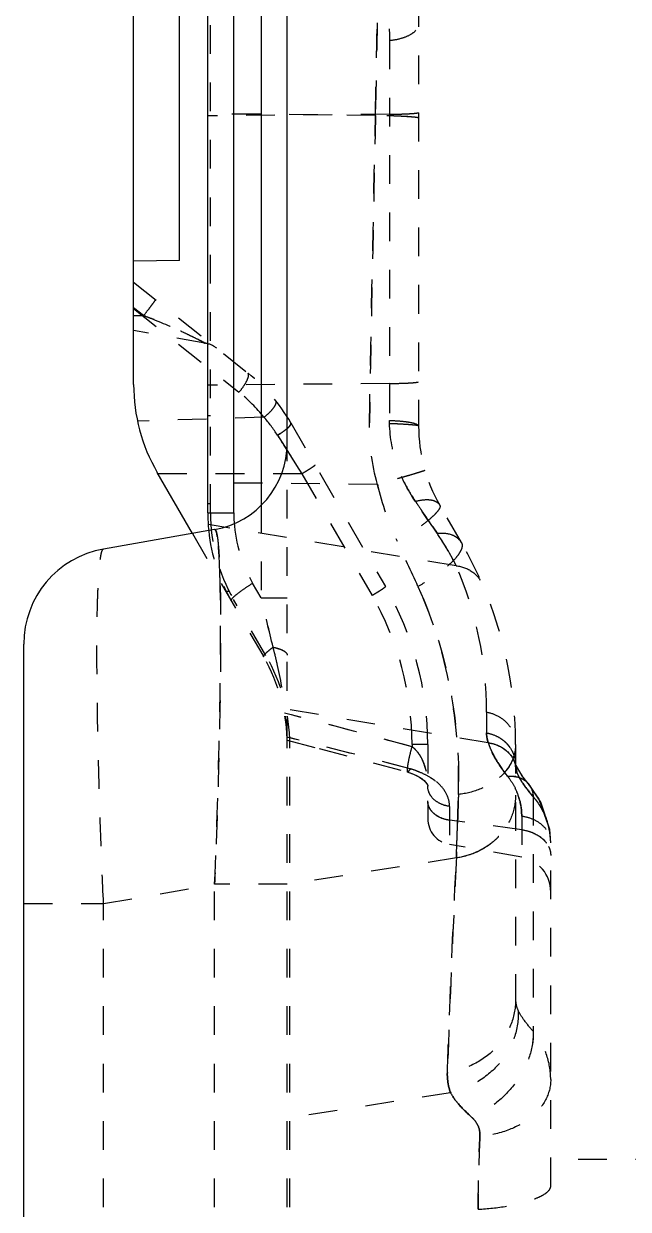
# Model space of a CAD drawing. Header units: millimetres. Extents: x -569 to 1807, y -7664 to 1724.
# Drawn here: x 613.1 to 647.5, y -2593.7 to -2526.2 of the extents above; entities that cross this region are included whole.
import ezdxf

# ---------------------------------------------------------------- set-up
doc = ezdxf.new("R2010")
doc.units = ezdxf.units.MM
doc.header["$LTSCALE"] = 16.335
doc.linetypes.add('HIDDEN', pattern=[0.2, 0.1, -0.1])
doc.layers.get('0').update_dxf_attribs({"linetype": 'CONTINUOUS'})
doc.layers.add('DEFAULT_2', color=8, linetype='HIDDEN')

msp = doc.modelspace()

# ---------------------------------------------------------------- linework, layer by layer
at = {"color": 7, "linetype": 'Continuous'}
for p, q in [((628.109, -2550.072), (628.109, -2239.753)), ((623.587, -2554.056), (623.587, -2254.395)), ((621.979, -2539.676), (621.979, -2507.968)), ((619.366, -2546.745), (619.366, -2508.348)), ((625.069, -2554.056), (625.069, -2511.34)), ((626.627, -2511.209), (626.627, -2553.548)), ((621.979, -2539.676), (619.366, -2539.721)), ((622.72, -2555.235), (620.705, -2551.745)), ((623.587, -2554.056), (625.069, -2554.056)), ((623.977, -2554.996), (617.654, -2556.111)), ((613.109, -2609.787), (613.109, -2561.528))]:
    msp.add_line(p, q, dxfattribs=at)
for centre, radius, start, end in [((629.366, -2546.745), 10, 180, 210), ((623.109, -2550.072), 5, 280, 0), ((633.587, -2554.056), 10, 180, 185.86421), ((633.057, -2554.055), 7.988, 180.00467, 183.78786), ((618.609, -2561.528), 5.5, 100, 180)]:
    msp.add_arc(centre, radius, start, end, dxfattribs=at)
at = {"layer": 'DEFAULT_2', "color": 8, "linetype": 'HIDDEN'}
for p, q in [((623.737, -2554.056), (623.737, -2523.289)), ((635.587, -2524.742), (635.587, -2549.109)), ((633.934, -2527.149), (633.934, -2548.79)), ((633.127, -2531.42), (623.587, -2531.332)), ((633.934, -2531.357), (623.587, -2531.453)), ((619.366, -2540.921), (625.878, -2546.099)), ((619.931, -2542.824), (619.366, -2542.374)), ((619.366, -2542.42), (625.36, -2547.186)), ((619.366, -2542.806), (619.931, -2542.824)), ((623.426, -2544.381), (619.366, -2543.665)), ((633.934, -2546.687), (623.587, -2546.782)), ((626.784, -2548.604), (619.587, -2548.836)), ((623.737, -2548.531), (623.587, -2548.531)), ((628.316, -2548.927), (633.698, -2558.248)), ((627.554, -2549.632), (627.951, -2550.26)), ((628.109, -2609.913), (628.109, -2550.072)), ((627.951, -2550.26), (628.049, -2550.414)), ((628.049, -2550.414), (628.109, -2550.51)), ((628.109, -2550.51), (628.643, -2551.356)), ((628.643, -2551.356), (628.936, -2551.82)), ((628.936, -2551.82), (620.748, -2551.82)), ((628.936, -2551.82), (632.936, -2558.748)), ((633.239, -2552.427), (623.587, -2552.338)), ((623.737, -2553.531), (623.587, -2553.531)), ((626.627, -2553.548), (626.627, -2558.898)), ((638.028, -2555.748), (636.792, -2553.609)), ((637.731, -2557.062), (623.609, -2554.722)), ((622.72, -2555.235), (626.769, -2562.248)), ((636.392, -2554.845), (636.643, -2555.216)), ((626.627, -2558.898), (626.141, -2558.056)), ((624.303, -2558.669), (624.3, -2558.522)), ((624.812, -2558.531), (624.644, -2558.531)), ((626.899, -2562.173), (625.056, -2558.981)), ((626.627, -2558.898), (628.109, -2558.898)), ((639.552, -2567.141), (627.899, -2565.211)), ((628.109, -2565.492), (627.946, -2565.45)), ((628.422, -2565.572), (628.109, -2565.492)), ((628.536, -2565.602), (628.422, -2565.572)), ((639.456, -2565.397), (639.456, -2566.581)), ((628.1, -2566.815), (628.212, -2566.844)), ((628.106, -2566.999), (630.014, -2567.494)), ((628.259, -2609.913), (628.259, -2567.248)), ((629.929, -2567.472), (633.084, -2568.306)), ((636.109, -2567.248), (635.214, -2567.248)), ((635.214, -2567.248), (635.214, -2567.37)), ((636.109, -2567.248), (636.109, -2571.456)), ((641.109, -2567.248), (641.109, -2581.785)), ((632.999, -2568.283), (634.976, -2568.817)), ((635.11, -2568.626), (634.976, -2568.817)), ((634.976, -2568.817), (635.294, -2568.924)), ((635.294, -2568.924), (635.646, -2569.099)), ((641.101, -2568.357), (641.104, -2568.365)), ((641.104, -2568.365), (641.189, -2568.835)), ((635.646, -2569.099), (635.909, -2569.296)), ((635.909, -2569.296), (636.058, -2569.473)), ((636.058, -2569.473), (636.104, -2569.578)), ((636.104, -2569.578), (636.109, -2569.616)), ((636.107, -2569.589), (636.109, -2569.616)), ((641.831, -2569.463), (641.836, -2569.468)), ((642.109, -2570.215), (642.109, -2583.562)), ((637.349, -2570.764), (637.349, -2572.934)), ((641.456, -2572.092), (637.349, -2571.552)), ((641.456, -2571.311), (641.456, -2573.658)), ((641.456, -2573.658), (637.349, -2572.934)), ((637.763, -2573.011), (637.766, -2572.931)), ((643.109, -2592.386), (643.109, -2572.844)), ((637.737, -2573.698), (628.109, -2575.211)), ((617.654, -2576.3), (623.977, -2575.185)), ((628.109, -2575.185), (623.977, -2575.185)), ((623.977, -2609.913), (623.977, -2575.185)), ((613.109, -2576.3), (617.654, -2576.3)), ((617.654, -2609.913), (617.654, -2576.3)), ((637.407, -2587.063), (628.109, -2588.524)), ((705.107, -2590.863), (643.109, -2590.863))]:
    msp.add_line(p, q, dxfattribs=at)
for points in [[(634.976, -2568.817), (635.116, -2568.859), (635.472, -2569.004), (635.763, -2569.177)], [(641.101, -2568.357), (641.108, -2568.405), (641.108, -2568.411)], [(641.101, -2568.357), (641.109, -2568.413), (641.109, -2568.431)], [(641.832, -2569.463), (641.469, -2569), (641.136, -2568.444), (641.104, -2568.365)], [(641.493, -2569.033), (641.144, -2568.461), (641.104, -2568.366)], [(635.763, -2569.177), (635.971, -2569.359), (636.077, -2569.506), (636.107, -2569.589)], [(643.109, -2572.841), (643.051, -2572.079), (642.546, -2570.524), (641.836, -2569.468)], [(643.109, -2572.84), (643.042, -2572.018), (642.448, -2570.343), (641.837, -2569.469)]]:
    msp.add_lwpolyline(points, dxfattribs=at)
for centre, radius, start, end in [((612.358, -2563.646), 22.157, 68.48719, 70.01401), ((623.165, -2545.858), 1.5, 51.51746, 80), ((619.655, -2553.927), 10, 29.99999, 51.51719), ((619.76, -2554.231), 9, 38.69772, 51.5172), ((620.627, -2554.019), 8.2, 32.34667, 41.33114), ((644.587, -2549.109), 9, 180, 210), ((625.452, -2545.968), 4.225, 299.83972, 302.93381), ((649.533, -2548.587), 16.741, 193.26213, 205.01458), ((649.474, -2548.607), 16.678, 193.24014, 205.03654), ((642.762, -2548.37), 8.909, 206.28665, 214.3605), ((15.661, -2975.908), 750.067, 34.116157, 34.284036), ((633.587, -2554.056), 9.85, 180, 210), ((633.067, -2554.057), 7.998, 183.78786, 210.00257), ((633.587, -2554.056), 10, 185.86421, 210), ((622.411, -2564.858), 17.19, 30.20118, 34.11685), ((622.66, -2564.703), 16.898, 26.88514, 34.15636), ((316.84, -2703.705), 350.338, 24.5322, 24.99652), ((356.906, -2685.222), 306.214, 24.49876, 25.02998), ((618.109, -2567.248), 23, 0, 30), ((622.84, -2564.609), 16.694, 26.876, 29.03016), ((618.468, -2565.393), 20.988, 359.99982, 23.38772), ((561.242, -2559.532), 63.066, 1.52307, 1.77306), ((544.316, -2559.962), 79.998, 1.0316, 1.50841), ((523.495, -2560.329), 100.822, 0.74298, 0.94307), ((618.214, -2567.248), 17, 0.00011, 29.9999), ((618.109, -2567.248), 18, 0.00001, 29.99999), ((618.426, -2565.407), 21.032, 18.26694, 19.22505), ((154.794, -2674.59), 485.809, 13.43681, 13.77696), ((161.535, -2672.958), 478.874, 13.43434, 13.77942), ((618.109, -2567.248), 10, 0, 30), ((618.109, -2567.248), 10.15, 0, 30), ((592.8, -2570.714), 35.663, 13.99081, 14.63912), ((596.532, -2569.787), 31.818, 13.03385, 13.99524), ((498.494, -3070.215), 521.1, 74.78937, 75.61587), ((499.704, -3065.681), 516.408, 74.78703, 75.55347), ((489.277, -3118.689), 569.066, 75.15128, 75.88027), ((489.429, -3118.092), 568.45, 75.15067, 75.8688), ((639.459, -2568.906), 1.731, 18.48614, 30.1086), ((633.935, -2573.056), 4.583, 70.45235, 75.14775), ((632.852, -2569.454), 3.24, 14.79811, 19.6139), ((648.133, -2563.126), 9.539, 214.98545, 216.77216), ((648.639, -2562.752), 10.169, 216.75605, 217.05368), ((649.008, -2562.472), 10.632, 217.06002, 218.22985), ((639.395, -2568.432), 1.714, 0.00349, 2.44432), ((640.841, -2570.578), 1.535, 79.21058, 82.55924), ((640.992, -2570.181), 1.105, 40.5342, 51.19937), ((153.576, -2556.439), 484.471, 358.15098, 358.38604), ((637.844, -2571.338), 3.621, 25.28524, 26.2145), ((637.927, -2571.3), 3.529, 14.08302, 25.30423), ((637.609, -2571.456), 1.5, 180.00001, 260), ((327.81, -2562.066), 310.146, 357.99228, 358.15141), ((427.198, -2565.586), 210.695, 357.79348, 357.98051), ((641.109, -2575.628), 2, 0, 80)]:
    msp.add_arc(centre, radius, start, end, dxfattribs=at)
for points, knots in [([(632.992, -2523.386), (633.263, -2523.876), (633.758, -2525.094), (633.934, -2526.405), (633.934, -2527.149)], [0, 0, 0, 0, 0.429575, 1, 1, 1, 1]), ([(633.236, -2526.16), (633.226, -2526.573), (633.188, -2528.326), (633.156, -2530.079), (633.127, -2531.42)], [0, 0, 0, 0, 0.235255, 1, 1, 1, 1]), ([(633.127, -2531.42), (633.137, -2530.965), (633.173, -2529.211), (633.206, -2527.458), (633.236, -2526.16)], [0, 0, 0, 0, 0.259739, 1, 1, 1, 1]), ([(633.934, -2527.149), (634.154, -2527.13), (634.563, -2527.062), (635.093, -2526.861), (635.471, -2526.584), (635.587, -2526.319), (635.587, -2526.202)], [0, 0, 0, 0, 0.324744, 0.606595, 0.82829, 1, 1, 1, 1]), ([(635.587, -2531.573), (635.587, -2531.568), (635.566, -2531.56), (635.536, -2531.552), (635.477, -2531.542), (635.361, -2531.528), (635.162, -2531.51), (634.867, -2531.489), (634.504, -2531.47), (634.083, -2531.451), (633.617, -2531.434), (633.293, -2531.424), (633.127, -2531.42)], [0, 0, 0, 0, 0.005975, 0.020281, 0.04339, 0.075269, 0.164549, 0.28531, 0.434063, 0.606413, 0.797311, 1, 1, 1, 1]), ([(635.407, -2531.534), (635.114, -2531.499), (634.353, -2531.461), (633.592, -2531.432), (633.127, -2531.42)], [0, 0, 0, 0, 0.387973, 1, 1, 1, 1]), ([(633.934, -2531.357), (634.152, -2531.355), (634.465, -2531.35), (634.859, -2531.335), (635.104, -2531.323), (635.299, -2531.309), (635.453, -2531.294), (635.529, -2531.278), (635.587, -2531.266), (635.587, -2531.254)], [0, 0, 0, 0, 0.392901, 0.564947, 0.713458, 0.834076, 0.923371, 0.978663, 1, 1, 1, 1]), ([(635.523, -2531.28), (635.539, -2531.277), (635.558, -2531.273), (635.587, -2531.261), (635.587, -2531.254)], [0, 0, 0, 0, 0.704123, 1, 1, 1, 1]), ([(620.604, -2541.906), (620.606, -2541.907), (620.602, -2541.917), (620.591, -2541.939), (620.557, -2541.991), (620.502, -2542.071), (620.422, -2542.181), (620.322, -2542.315), (620.157, -2542.533), (620.024, -2542.705), (619.931, -2542.824)], [0, 0, 0, 0, 0.005641, 0.019646, 0.07366, 0.161503, 0.281087, 0.429104, 0.601981, 1, 1, 1, 1]), ([(619.931, -2542.824), (620.601, -2543.067), (621.778, -2543.564), (622.926, -2544.123), (623.426, -2544.381)], [0, 0, 0, 0, 0.558952, 1, 1, 1, 1]), ([(623.426, -2544.381), (623.584, -2544.463), (622.869, -2544.098), (622.593, -2543.966), (622.012, -2543.687), (621.343, -2543.385), (620.77, -2543.146), (620.483, -2543.033)], [0, 0, 0, 0, 0.16495, 0.294756, 0.431855, 0.714421, 1, 1, 1, 1]), ([(625.36, -2547.186), (625.455, -2547.078), (625.623, -2546.86), (625.793, -2546.583), (625.881, -2546.374), (625.918, -2546.243), (625.917, -2546.13), (625.878, -2546.099)], [0, 0, 0, 0, 0.345406, 0.656193, 0.78144, 0.880486, 1, 1, 1, 1]), ([(633.934, -2546.687), (634.152, -2546.685), (634.465, -2546.679), (634.859, -2546.665), (635.104, -2546.653), (635.299, -2546.638), (635.453, -2546.624), (635.529, -2546.607), (635.587, -2546.595), (635.587, -2546.584)], [0, 0, 0, 0, 0.392901, 0.564947, 0.713458, 0.834076, 0.923371, 0.978663, 1, 1, 1, 1]), ([(626.784, -2548.604), (626.895, -2548.521), (627.094, -2548.351), (627.304, -2548.123), (627.421, -2547.944), (627.479, -2547.822), (627.492, -2547.714), (627.46, -2547.674)], [0, 0, 0, 0, 0.345161, 0.651471, 0.774965, 0.873722, 1, 1, 1, 1]), ([(628.316, -2548.927), (628.335, -2548.961), (628.276, -2549.091), (628.121, -2549.239), (627.868, -2549.442), (627.666, -2549.568), (627.554, -2549.632)], [0, 0, 0, 0, 0.110127, 0.327297, 0.638685, 1, 1, 1, 1]), ([(628.133, -2549.224), (628.145, -2549.213), (628.188, -2549.172), (628.229, -2549.129), (628.256, -2549.095)], [0, 0, 0, 0, 0.278511, 1, 1, 1, 1]), ([(628.256, -2549.095), (628.28, -2549.065), (628.316, -2549.016), (628.327, -2548.947), (628.316, -2548.927)], [0, 0, 0, 0, 0.625575, 1, 1, 1, 1]), ([(635.587, -2549.109), (635.587, -2549.103), (635.564, -2549.093), (635.529, -2549.084), (635.462, -2549.073), (635.33, -2549.056), (635.103, -2549.035), (634.769, -2549.012), (634.356, -2548.99), (633.877, -2548.969), (633.348, -2548.95), (632.98, -2548.939), (632.79, -2548.934)], [0, 0, 0, 0, 0.00603, 0.020357, 0.043474, 0.075358, 0.164636, 0.285387, 0.434125, 0.606456, 0.797333, 1, 1, 1, 1]), ([(635.408, -2553.398), (634.961, -2552.743), (634.21, -2551.27), (633.934, -2549.628), (633.934, -2548.79)], [0, 0, 0, 0, 0.486042, 1, 1, 1, 1]), ([(633.934, -2548.79), (634.152, -2548.796), (634.549, -2548.818), (635.061, -2548.882), (635.391, -2548.959), (635.548, -2549.036), (635.587, -2549.087), (635.587, -2549.109)], [0, 0, 0, 0, 0.379609, 0.692196, 0.901646, 0.962922, 1, 1, 1, 1]), ([(627.554, -2549.632), (627.668, -2549.812), (628.129, -2550.541), (628.59, -2551.271), (628.936, -2551.82)], [0, 0, 0, 0, 0.247377, 1, 1, 1, 1]), ([(628.936, -2551.82), (629.038, -2551.76), (629.184, -2551.673), (629.368, -2551.559), (629.482, -2551.486), (629.572, -2551.425), (629.643, -2551.376), (629.675, -2551.347), (629.701, -2551.325), (629.697, -2551.32)], [0, 0, 0, 0, 0.386999, 0.559676, 0.709374, 0.831577, 0.922109, 0.978408, 1, 1, 1, 1]), ([(635.949, -2551.636), (635.95, -2551.641), (635.924, -2551.647), (635.897, -2551.662), (635.831, -2551.682), (635.748, -2551.71), (635.639, -2551.744), (635.45, -2551.801), (635.162, -2551.886), (634.762, -2552.001), (634.297, -2552.133), (633.782, -2552.277), (633.424, -2552.376), (633.239, -2552.427)], [0, 0, 0, 0, 0.004855, 0.018686, 0.041496, 0.073171, 0.113536, 0.162231, 0.282981, 0.431933, 0.604715, 0.796311, 1, 1, 1, 1]), ([(635.949, -2551.636), (635.95, -2551.641), (635.924, -2551.647), (635.897, -2551.662), (635.831, -2551.682), (635.748, -2551.71), (635.639, -2551.744), (635.45, -2551.801), (635.162, -2551.886), (634.762, -2552.001), (634.297, -2552.133), (633.782, -2552.277), (633.424, -2552.376), (633.239, -2552.427)], [0, 0, 0, 0, 0.004857, 0.018688, 0.041499, 0.073173, 0.113538, 0.162234, 0.282983, 0.431934, 0.604716, 0.796311, 1, 1, 1, 1]), ([(635.408, -2553.398), (635.56, -2553.354), (635.849, -2553.294), (636.257, -2553.291), (636.589, -2553.385), (636.746, -2553.529), (636.792, -2553.609)], [0, 0, 0, 0, 0.3194, 0.592092, 0.814055, 1, 1, 1, 1]), ([(635.408, -2553.398), (635.453, -2553.465), (635.633, -2553.728), (635.812, -2553.992), (635.945, -2554.188)], [0, 0, 0, 0, 0.255021, 1, 1, 1, 1]), ([(636.792, -2553.609), (636.814, -2553.646), (636.805, -2553.77), (636.689, -2553.947), (636.49, -2554.172), (636.2, -2554.432), (635.83, -2554.723), (635.219, -2555.153), (634.717, -2555.462), (634.363, -2555.665)], [0, 0, 0, 0, 0.039485, 0.102166, 0.19393, 0.313882, 0.459169, 0.625604, 1, 1, 1, 1]), ([(635.945, -2554.188), (635.983, -2554.244), (636.132, -2554.463), (636.281, -2554.682), (636.392, -2554.845)], [0, 0, 0, 0, 0.255746, 1, 1, 1, 1]), ([(623.977, -2554.996), (624.014, -2554.99), (624.062, -2555.087), (624.092, -2555.199), (624.126, -2555.364), (624.155, -2555.57), (624.195, -2555.941), (624.236, -2556.519), (624.273, -2557.35), (624.3, -2558.357), (624.316, -2559.53), (624.323, -2561.394), (624.3, -2564.039), (624.232, -2567.511), (624.125, -2571.275), (624.03, -2573.866), (623.977, -2575.185)], [0, 0, 0, 0, 0.00548, 0.011261, 0.019297, 0.029634, 0.042278, 0.074443, 0.115639, 0.165537, 0.223714, 0.289596, 0.441765, 0.615748, 0.804351, 1, 1, 1, 1]), ([(624.133, -2555.417), (624.116, -2555.308), (624.088, -2555.17), (624.036, -2555.025), (623.993, -2554.994), (623.977, -2554.996)], [0, 0, 0, 0, 0.712501, 0.898878, 1, 1, 1, 1]), ([(624.278, -2557.581), (624.264, -2557.145), (624.233, -2556.423), (624.176, -2555.701), (624.133, -2555.417)], [0, 0, 0, 0, 0.603154, 1, 1, 1, 1]), ([(636.643, -2555.216), (636.923, -2555.183), (637.348, -2555.208), (637.81, -2555.464), (637.97, -2555.648), (638.028, -2555.748)], [0, 0, 0, 0, 0.541697, 0.778243, 1, 1, 1, 1]), ([(636.643, -2555.216), (636.923, -2555.183), (637.348, -2555.208), (637.81, -2555.464), (637.97, -2555.648), (638.028, -2555.748)], [0, 0, 0, 0, 0.541694, 0.778241, 1, 1, 1, 1]), ([(617.654, -2576.3), (617.595, -2574.99), (617.491, -2572.422), (617.373, -2568.691), (617.299, -2565.252), (617.274, -2562.629), (617.282, -2560.775), (617.299, -2559.599), (617.329, -2558.583), (617.369, -2557.738), (617.42, -2557.068), (617.479, -2556.582), (617.54, -2556.288), (617.599, -2556.151), (617.636, -2556.114), (617.654, -2556.111)], [0, 0, 0, 0, 0.194223, 0.380979, 0.553089, 0.704017, 0.769675, 0.827928, 0.878254, 0.920199, 0.953423, 0.977693, 0.992952, 0.997352, 1, 1, 1, 1]), ([(638.028, -2555.748), (638.061, -2555.806), (638.084, -2555.97), (637.989, -2556.228), (637.794, -2556.522), (637.499, -2556.848), (637.113, -2557.196), (636.472, -2557.691), (635.933, -2558.029), (635.552, -2558.243)], [0, 0, 0, 0, 0.054395, 0.125583, 0.220791, 0.34057, 0.482786, 0.643628, 1, 1, 1, 1]), ([(637.731, -2557.062), (638.05, -2557.097), (638.674, -2557.319), (639.097, -2557.835), (639.22, -2558.119)], [0, 0, 0, 0, 0.50917, 1, 1, 1, 1]), ([(637.731, -2557.062), (638.05, -2557.097), (638.674, -2557.319), (639.097, -2557.835), (639.22, -2558.119)], [0, 0, 0, 0, 0.509171, 1, 1, 1, 1]), ([(624.926, -2559.056), (624.918, -2559.041), (624.93, -2558.986), (625.026, -2558.862), (625.262, -2558.653), (625.652, -2558.369), (625.966, -2558.165), (626.141, -2558.056)], [0, 0, 0, 0, 0.032872, 0.091775, 0.299437, 0.613657, 1, 1, 1, 1]), ([(624.926, -2559.056), (624.918, -2559.041), (624.93, -2558.986), (625.026, -2558.862), (625.262, -2558.653), (625.652, -2558.369), (625.966, -2558.165), (626.141, -2558.056)], [0, 0, 0, 0, 0.032872, 0.091776, 0.299438, 0.613658, 1, 1, 1, 1]), ([(632.936, -2558.748), (633.038, -2558.689), (633.184, -2558.601), (633.368, -2558.488), (633.483, -2558.414), (633.572, -2558.354), (633.644, -2558.304), (633.675, -2558.275), (633.701, -2558.254), (633.698, -2558.248)], [0, 0, 0, 0, 0.386999, 0.559676, 0.709373, 0.831576, 0.922108, 0.978408, 1, 1, 1, 1]), ([(635.552, -2558.243), (636.462, -2560.236), (637.636, -2564.166), (637.907, -2568.229), (637.855, -2570.084)], [0, 0, 0, 0, 0.541489, 1, 1, 1, 1]), ([(637.855, -2570.084), (637.907, -2568.229), (637.636, -2564.166), (636.462, -2560.236), (635.552, -2558.243)], [0, 0, 0, 0, 0.458511, 1, 1, 1, 1]), ([(623.977, -2575.185), (624.098, -2572.179), (624.238, -2567.866), (624.321, -2562.477), (624.322, -2560.095), (624.308, -2559.021)], [0, 0, 0, 0, 0.558155, 0.800693, 1, 1, 1, 1]), ([(626.769, -2562.248), (626.757, -2562.226), (626.794, -2562.14), (626.896, -2562.033), (627.075, -2561.873), (627.221, -2561.762), (627.305, -2561.701)], [0, 0, 0, 0, 0.097288, 0.295293, 0.601286, 1, 1, 1, 1]), ([(626.769, -2562.248), (626.757, -2562.226), (626.794, -2562.14), (626.896, -2562.033), (627.075, -2561.873), (627.221, -2561.762), (627.305, -2561.701)], [0, 0, 0, 0, 0.097288, 0.295293, 0.601286, 1, 1, 1, 1]), ([(628.109, -2567.248), (628.109, -2566.321), (627.949, -2564.446), (627.544, -2562.615), (627.305, -2561.701)], [0, 0, 0, 0, 0.495481, 1, 1, 1, 1]), ([(627.305, -2561.701), (627.419, -2561.725), (627.625, -2561.779), (627.908, -2561.889), (628.109, -2562.044), (628.109, -2562.154)], [0, 0, 0, 0, 0.36454, 0.654516, 1, 1, 1, 1]), ([(627.305, -2561.701), (627.452, -2561.732), (627.698, -2561.798), (627.935, -2561.911), (628.014, -2561.981)], [0, 0, 0, 0, 0.585942, 1, 1, 1, 1]), ([(639.456, -2565.397), (639.683, -2565.435), (640.124, -2565.585), (640.668, -2566.009), (641.025, -2566.587), (641.109, -2567.03), (641.109, -2567.248)], [0, 0, 0, 0, 0.256714, 0.509318, 0.756608, 1, 1, 1, 1]), ([(639.456, -2566.581), (639.683, -2566.619), (640.124, -2566.769), (640.668, -2567.193), (641.025, -2567.771), (641.109, -2568.214), (641.109, -2568.432)], [0, 0, 0, 0, 0.256714, 0.509318, 0.756608, 1, 1, 1, 1]), ([(639.552, -2567.141), (639.536, -2567.094), (639.483, -2566.912), (639.456, -2566.722), (639.456, -2566.581)], [0, 0, 0, 0, 0.260908, 1, 1, 1, 1]), ([(639.456, -2566.581), (639.456, -2566.627), (639.465, -2566.817), (639.506, -2567.005), (639.552, -2567.141)], [0, 0, 0, 0, 0.241358, 1, 1, 1, 1]), ([(640.303, -2566.924), (640.366, -2566.968), (640.6, -2567.152), (640.792, -2567.392), (640.896, -2567.589)], [0, 0, 0, 0, 0.253693, 1, 1, 1, 1]), ([(634.976, -2568.817), (634.963, -2568.814), (634.949, -2568.762), (634.95, -2568.682), (634.961, -2568.543), (635, -2568.284), (635.082, -2567.885), (635.165, -2567.55), (635.214, -2567.37)], [0, 0, 0, 0, 0.027243, 0.086005, 0.178031, 0.300894, 0.621438, 1, 1, 1, 1]), ([(635.214, -2567.37), (635.393, -2567.492), (635.678, -2567.828), (636.021, -2568.588), (636.109, -2569.211), (636.109, -2569.616)], [0, 0, 0, 0, 0.261615, 0.512601, 1, 1, 1, 1]), ([(635.904, -2568.367), (635.876, -2568.287), (635.747, -2567.97), (635.556, -2567.671), (635.367, -2567.493)], [0, 0, 0, 0, 0.245001, 1, 1, 1, 1]), ([(641.109, -2567.248), (641.109, -2567.592), (640.931, -2568.313), (640.202, -2569.202), (639.132, -2569.83), (638.294, -2570.034), (637.855, -2570.084)], [0, 0, 0, 0, 0.219584, 0.455903, 0.717355, 1, 1, 1, 1]), ([(640.656, -2569.051), (640.397, -2568.721), (639.971, -2568.116), (639.646, -2567.445), (639.552, -2567.141)], [0, 0, 0, 0, 0.568945, 1, 1, 1, 1]), ([(639.552, -2567.141), (639.898, -2567.184), (640.571, -2567.446), (640.994, -2568.039), (641.101, -2568.357)], [0, 0, 0, 0, 0.509109, 1, 1, 1, 1]), ([(639.552, -2567.141), (639.625, -2567.15), (639.912, -2567.202), (640.188, -2567.316), (640.372, -2567.433)], [0, 0, 0, 0, 0.25257, 1, 1, 1, 1]), ([(639.552, -2567.141), (639.56, -2567.166), (639.593, -2567.269), (639.632, -2567.37), (639.664, -2567.447)], [0, 0, 0, 0, 0.23769, 1, 1, 1, 1]), ([(639.664, -2567.447), (639.701, -2567.536), (639.886, -2567.937), (640.12, -2568.313), (640.318, -2568.596)], [0, 0, 0, 0, 0.218714, 1, 1, 1, 1]), ([(640.372, -2567.433), (640.432, -2567.471), (640.661, -2567.636), (640.851, -2567.856), (640.957, -2568.038)], [0, 0, 0, 0, 0.25371, 1, 1, 1, 1]), ([(641.109, -2567.248), (641.109, -2567.334), (641.089, -2567.678), (640.986, -2568.017), (640.872, -2568.25)], [0, 0, 0, 0, 0.247217, 1, 1, 1, 1]), ([(640.896, -2567.589), (640.928, -2567.648), (641.041, -2567.891), (641.099, -2568.159), (641.108, -2568.359)], [0, 0, 0, 0, 0.25261, 1, 1, 1, 1]), ([(640.872, -2568.25), (640.832, -2568.331), (640.65, -2568.655), (640.4, -2568.938), (640.188, -2569.122)], [0, 0, 0, 0, 0.241998, 1, 1, 1, 1]), ([(637.349, -2570.764), (637.349, -2570.541), (637.234, -2570.064), (636.757, -2569.442), (636.025, -2568.938), (635.433, -2568.712), (635.11, -2568.626)], [0, 0, 0, 0, 0.202198, 0.429602, 0.696747, 1, 1, 1, 1]), ([(635.469, -2568.737), (635.534, -2568.761), (635.786, -2568.857), (636.029, -2568.977), (636.201, -2569.079)], [0, 0, 0, 0, 0.258616, 1, 1, 1, 1]), ([(641.109, -2568.432), (641.109, -2568.465), (641.116, -2568.602), (641.151, -2568.737), (641.189, -2568.835)], [0, 0, 0, 0, 0.238035, 1, 1, 1, 1]), ([(641.189, -2568.835), (641.176, -2568.801), (641.132, -2568.671), (641.109, -2568.533), (641.109, -2568.432)], [0, 0, 0, 0, 0.264992, 1, 1, 1, 1]), ([(641.189, -2568.835), (641.272, -2569.049), (641.553, -2569.533), (641.897, -2569.969), (642.109, -2570.215)], [0, 0, 0, 0, 0.414634, 1, 1, 1, 1]), ([(641.399, -2569.256), (641.377, -2569.218), (641.299, -2569.082), (641.23, -2568.94), (641.189, -2568.835)], [0, 0, 0, 0, 0.280176, 1, 1, 1, 1]), ([(637.349, -2570.764), (637.181, -2570.741), (636.86, -2570.652), (636.452, -2570.395), (636.177, -2570.037), (636.109, -2569.752), (636.109, -2569.616)], [0, 0, 0, 0, 0.277597, 0.538091, 0.776822, 1, 1, 1, 1]), ([(636.269, -2570.139), (636.243, -2570.099), (636.154, -2569.938), (636.109, -2569.752), (636.109, -2569.616)], [0, 0, 0, 0, 0.258797, 1, 1, 1, 1]), ([(636.201, -2569.079), (636.232, -2569.098), (636.35, -2569.171), (636.464, -2569.252), (636.545, -2569.316)], [0, 0, 0, 0, 0.256774, 1, 1, 1, 1]), ([(640.656, -2569.051), (640.88, -2569.029), (641.321, -2569.063), (641.7, -2569.309), (641.832, -2569.463)], [0, 0, 0, 0, 0.525767, 1, 1, 1, 1]), ([(640.656, -2569.051), (640.689, -2569.048), (640.817, -2569.039), (640.945, -2569.044), (641.04, -2569.056)], [0, 0, 0, 0, 0.255515, 1, 1, 1, 1]), ([(641.456, -2571.311), (641.456, -2570.91), (641.321, -2570.092), (640.91, -2569.373), (640.656, -2569.051)], [0, 0, 0, 0, 0.494535, 1, 1, 1, 1]), ([(640.656, -2569.051), (640.699, -2569.105), (640.862, -2569.323), (641.003, -2569.557), (641.093, -2569.739)], [0, 0, 0, 0, 0.255088, 1, 1, 1, 1]), ([(641.709, -2569.718), (641.679, -2569.678), (641.57, -2569.528), (641.468, -2569.372), (641.399, -2569.256)], [0, 0, 0, 0, 0.270634, 1, 1, 1, 1]), ([(641.836, -2569.468), (641.878, -2569.518), (642.033, -2569.739), (642.102, -2570.013), (642.109, -2570.215)], [0, 0, 0, 0, 0.243896, 1, 1, 1, 1]), ([(641.837, -2569.469), (641.879, -2569.519), (642.033, -2569.739), (642.102, -2570.013), (642.109, -2570.215)], [0, 0, 0, 0, 0.24389, 1, 1, 1, 1]), ([(637.855, -2570.084), (637.845, -2570.429), (637.809, -2571.634), (637.771, -2572.839), (637.737, -2573.698)], [0, 0, 0, 0, 0.286614, 1, 1, 1, 1]), ([(641.109, -2570.118), (641.109, -2570.544), (640.937, -2571.414), (640.201, -2572.537), (639.091, -2573.353), (638.198, -2573.63), (637.737, -2573.698)], [0, 0, 0, 0, 0.239625, 0.484507, 0.738199, 1, 1, 1, 1]), ([(642.109, -2570.215), (642.072, -2570.172), (641.935, -2570.01), (641.802, -2569.844), (641.709, -2569.718)], [0, 0, 0, 0, 0.264768, 1, 1, 1, 1]), ([(642.109, -2570.215), (642.42, -2570.589), (642.932, -2571.416), (643.109, -2572.378), (643.109, -2572.844)], [0, 0, 0, 0, 0.510772, 1, 1, 1, 1]), ([(643.109, -2572.844), (643.109, -2572.378), (642.932, -2571.416), (642.421, -2570.589), (642.109, -2570.215)], [0, 0, 0, 0, 0.489119, 1, 1, 1, 1]), ([(637.349, -2571.552), (637.181, -2571.53), (636.862, -2571.445), (636.454, -2571.2), (636.178, -2570.857), (636.109, -2570.582), (636.109, -2570.451)], [0, 0, 0, 0, 0.282132, 0.54447, 0.781402, 1, 1, 1, 1]), ([(636.269, -2570.953), (636.243, -2570.914), (636.154, -2570.761), (636.109, -2570.582), (636.109, -2570.451)], [0, 0, 0, 0, 0.260333, 1, 1, 1, 1]), ([(637.349, -2571.552), (637.128, -2571.523), (636.716, -2571.399), (636.379, -2571.117), (636.269, -2570.953)], [0, 0, 0, 0, 0.528709, 1, 1, 1, 1]), ([(641.351, -2570.441), (641.404, -2570.654), (641.448, -2570.945), (641.456, -2571.237), (641.456, -2571.311)], [0, 0, 0, 0, 0.747446, 1, 1, 1, 1]), ([(641.456, -2571.311), (641.68, -2571.342), (642.108, -2571.46), (642.651, -2571.803), (643.018, -2572.28), (643.109, -2572.659), (643.109, -2572.841)], [0, 0, 0, 0, 0.277462, 0.537919, 0.776713, 1, 1, 1, 1]), ([(641.456, -2572.092), (641.68, -2572.121), (642.106, -2572.233), (642.648, -2572.561), (643.018, -2573.017), (643.109, -2573.385), (643.109, -2573.56)], [0, 0, 0, 0, 0.282385, 0.544432, 0.781236, 1, 1, 1, 1]), ([(641.456, -2572.092), (641.785, -2572.135), (642.394, -2572.328), (642.862, -2572.79), (642.989, -2573.05)], [0, 0, 0, 0, 0.533946, 1, 1, 1, 1]), ([(640.154, -2572.469), (640.081, -2572.547), (639.77, -2572.851), (639.407, -2573.1), (639.117, -2573.252)], [0, 0, 0, 0, 0.247042, 1, 1, 1, 1]), ([(642.989, -2573.05), (643.008, -2573.09), (643.077, -2573.252), (643.109, -2573.429), (643.109, -2573.56)], [0, 0, 0, 0, 0.256172, 1, 1, 1, 1]), ([(637.737, -2573.698), (637.69, -2574.717), (637.499, -2578.786), (637.324, -2582.857), (637.225, -2585.91)], [0, 0, 0, 0, 0.250219, 1, 1, 1, 1]), ([(637.225, -2585.91), (637.258, -2584.893), (637.405, -2580.822), (637.594, -2576.752), (637.737, -2573.698)], [0, 0, 0, 0, 0.249707, 1, 1, 1, 1]), ([(639.117, -2573.252), (639.011, -2573.308), (638.572, -2573.514), (638.098, -2573.645), (637.737, -2573.698)], [0, 0, 0, 0, 0.248271, 1, 1, 1, 1]), ([(641.109, -2581.785), (641.109, -2582.275), (640.911, -2583.276), (640.063, -2584.567), (638.784, -2585.508), (637.755, -2585.83), (637.225, -2585.91)], [0, 0, 0, 0, 0.239128, 0.483935, 0.737872, 1, 1, 1, 1]), ([(641.109, -2581.785), (641.109, -2582.275), (640.911, -2583.276), (640.063, -2584.567), (638.784, -2585.508), (637.755, -2585.83), (637.225, -2585.91)], [0, 0, 0, 0, 0.239132, 0.483939, 0.737875, 1, 1, 1, 1]), ([(641.109, -2581.785), (641.109, -2581.838), (641.121, -2582.046), (641.186, -2582.251), (641.258, -2582.389)], [0, 0, 0, 0, 0.253368, 1, 1, 1, 1]), ([(641.258, -2582.389), (641.282, -2582.907), (641.116, -2583.982), (640.294, -2585.407), (639.015, -2586.506), (637.956, -2586.936), (637.407, -2587.063)], [0, 0, 0, 0, 0.238317, 0.485517, 0.740914, 1, 1, 1, 1]), ([(642.109, -2583.562), (641.921, -2583.359), (641.614, -2582.983), (641.354, -2582.573), (641.258, -2582.389)], [0, 0, 0, 0, 0.571128, 1, 1, 1, 1]), ([(642.109, -2583.562), (642.129, -2584.043), (641.963, -2585.063), (641.227, -2586.465), (640.092, -2587.666), (639.134, -2588.255), (638.626, -2588.477)], [0, 0, 0, 0, 0.227739, 0.476378, 0.738019, 1, 1, 1, 1]), ([(642.109, -2583.562), (642.13, -2584.043), (641.963, -2585.064), (641.227, -2586.465), (640.092, -2587.666), (639.134, -2588.255), (638.626, -2588.477)], [0, 0, 0, 0, 0.22775, 0.476387, 0.738021, 1, 1, 1, 1]), ([(643.109, -2586.32), (643.109, -2585.826), (642.942, -2584.822), (642.426, -2583.947), (642.109, -2583.562)], [0, 0, 0, 0, 0.497856, 1, 1, 1, 1]), ([(637.225, -2585.91), (637.221, -2586.008), (637.226, -2586.399), (637.307, -2586.789), (637.407, -2587.063)], [0, 0, 0, 0, 0.252586, 1, 1, 1, 1]), ([(637.407, -2587.063), (637.307, -2586.789), (637.226, -2586.399), (637.221, -2586.008), (637.225, -2585.91)], [0, 0, 0, 0, 0.747412, 1, 1, 1, 1]), ([(643.109, -2586.32), (643.109, -2586.717), (642.882, -2587.561), (641.97, -2588.576), (640.648, -2589.283), (639.619, -2589.508), (639.077, -2589.56)], [0, 0, 0, 0, 0.211769, 0.444906, 0.709454, 1, 1, 1, 1]), ([(637.407, -2587.063), (637.534, -2587.311), (637.921, -2587.812), (638.37, -2588.245), (638.626, -2588.477)], [0, 0, 0, 0, 0.44707, 1, 1, 1, 1]), ([(638.626, -2588.477), (638.37, -2588.245), (637.921, -2587.811), (637.534, -2587.311), (637.407, -2587.063)], [0, 0, 0, 0, 0.552912, 1, 1, 1, 1]), ([(638.626, -2588.477), (638.774, -2588.609), (639.026, -2588.942), (639.087, -2589.357), (639.077, -2589.56)], [0, 0, 0, 0, 0.493853, 1, 1, 1, 1]), ([(639.077, -2589.56), (639.087, -2589.357), (639.026, -2588.942), (638.774, -2588.609), (638.626, -2588.477)], [0, 0, 0, 0, 0.506148, 1, 1, 1, 1]), ([(639.077, -2589.56), (639.06, -2589.874), (639.003, -2591.254), (638.987, -2592.634), (638.978, -2593.701)], [0, 0, 0, 0, 0.22749, 1, 1, 1, 1]), ([(638.978, -2593.701), (638.981, -2593.328), (638.996, -2591.947), (639.024, -2590.566), (639.077, -2589.56)], [0, 0, 0, 0, 0.270395, 1, 1, 1, 1]), ([(638.978, -2593.701), (639.525, -2593.671), (640.315, -2593.589), (641.3, -2593.389), (641.913, -2593.218), (642.412, -2593.029), (642.784, -2592.829), (643.029, -2592.628), (643.109, -2592.458), (643.109, -2592.386)], [0, 0, 0, 0, 0.365919, 0.528306, 0.670821, 0.790023, 0.883787, 0.951935, 1, 1, 1, 1])]:
    msp.add_open_spline(points, degree=3, knots=knots, dxfattribs=at)
for points in [[(633.127, -2531.42), (633.029, -2537.258), (632.882, -2543.096), (632.79, -2548.934)], [(632.79, -2548.934), (632.883, -2543.096), (633.029, -2537.258), (633.127, -2531.42)], [(633.239, -2552.427), (632.927, -2551.295), (632.771, -2550.108), (632.79, -2548.934)], [(639.456, -2566.581), (639.757, -2566.631), (640.054, -2566.75), (640.303, -2566.924)], [(635.367, -2567.493), (635.319, -2567.448), (635.268, -2567.406), (635.214, -2567.37)], [(641.128, -2569.071), (641.217, -2569.088), (641.305, -2569.113), (641.389, -2569.147)], [(641.389, -2569.147), (641.494, -2569.19), (641.595, -2569.248), (641.684, -2569.32)]]:
    msp.add_open_spline(points, degree=3, dxfattribs=at)

doc.saveas('drawing.dxf')
